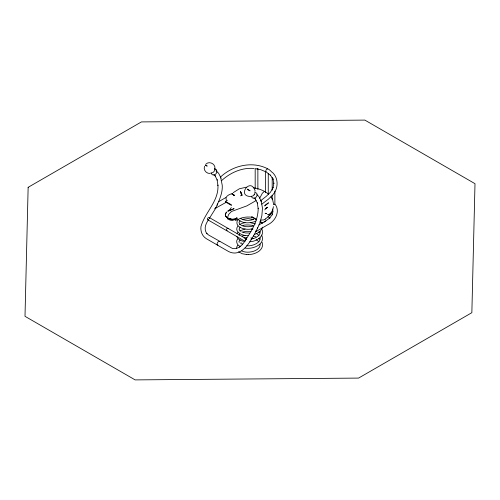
<?xml version="1.0" encoding="UTF-8"?>
<svg xmlns="http://www.w3.org/2000/svg" width="500" height="500" viewBox="0 0 500 500"><rect width="100%" height="100%" fill="white"/><g stroke="black" fill="none" stroke-linecap="round" stroke-linejoin="round"><path stroke-width="0.75" d="M214.925 168.787C215.769 163.975 209.206 160.594 205.837 164.194M220.794 177.925L222.231 185.238C222.856 193.419 218.575 201.588 215.631 208.388L209.4 218.294M221.562 180.613L221.206 180.65M225.338 214.925C226.044 210.706 225.044 214.775 225.519 216.181C228.256 219.806 232.7 219.713 236.694 218.969C237.794 220.062 236.906 215.869 236.337 218.331C233.8 220.169 228.894 219.031 226.369 216.875M272.206 211.056L272.619 208.988M225.263 214.875L225.575 213.406M233.231 219.312L235.188 219.137M265.45 213.263L266.462 213.569M239.037 235.431L239.638 234.019M225.544 213.538L226.281 212.381M274.875 191.088L274.875 204.219L273.3 204.6M272.188 190.212L272.206 177.812M257.631 227.7C257.369 229.6 254.838 231.756 256.231 231.062M262.7 223.287L262.775 222.938L260.113 221.4M225.569 215.806L226.25 216.737M273.081 210.994L272.188 214.919L272.306 214.494M269.794 218.256L269.875 217.913L267.856 216.75M204.513 166.206C203.1 169.775 206.375 173.962 210.194 173.406M255.963 231.356L255.744 231.7L267.956 224.65C275.281 221.294 280.712 211.038 274.881 204.05M227.719 216.906L228.706 214.363L231.406 211.513L246.925 205.856L256.119 200.55M262.488 227.138C261.581 230.963 257.919 233.325 254.387 234.438M217.144 205.294L217.406 203.869M265.181 213.4L266.044 213.469L265.262 213.263M270.281 214.456L269.919 214.806M265.494 218.938L266.831 217.8A11.137 3.194 -51.7 0 0 267.506 217.269L267.731 217.075A9.456 3.556 -57.1 0 0 268.406 216.425L268.681 216.15A8.8 4.037 -63 0 0 269.262 215.45L269.137 214.825L267.431 214.456M232.319 193.769L232.056 193.95M257.85 168.688L257.45 169.037L255.188 168.6L255.181 188.531M271.406 213.419L271.444 213.331A14.562 4.55 -76.6 0 1 271.637 212.875M257.288 228.756L259.719 223.463L261.85 215.775L262.475 208.219L261.262 201.394M208.612 219.537C205.931 223.469 204.044 227.594 205.925 232.075L207.056 233.75L206.812 233.544L208.656 235.05L232.531 248.5C238.544 249.688 243.019 244.669 245.787 239.556C252.169 230.238 258.244 219.869 258.181 208.219L258.163 208.55L257.294 202.856L257.431 203.238L255.225 198.837L255.506 199.188L253.95 197.875M266.056 170.094C267.762 166.35 271.206 172.213 272.969 172.956C278.712 178.844 278.219 188.531 273.044 194.594L268.438 199.156L261.788 204.163M245.319 240.312L245.037 241.25M270.819 213.375L271.525 212.15L269.812 214.45M251.688 196.231A3.1 2.512 -47.8 0 0 254.294 194.681L254.675 193.981A3.1 2.512 -47.8 0 0 254.731 191.831M209.344 218.35C209.75 216.194 206.012 218.644 207.969 219.9L244.519 241M239.319 247.119L240.263 246.1M268.875 214.744L269.731 215.281L270.85 213.306M237.113 233.438L237.781 232.463M232.269 193.575C229.756 194.213 224.438 196.269 226.3 199.975M271.525 212.144L271.756 211.769M232.256 194L232.219 194.062A8.8 6.019 -56.4 0 1 232 194.262M265.925 213.412L266.425 213.556M255.725 231.869C250.588 240.869 242.094 258.125 228.694 251.6L206.369 238.713C202.231 236.262 200.338 231.219 200.956 226.581C204.981 212.162 218.988 201.238 217.925 185.069L217.938 185.406L217.075 179.719L217.244 180.094L215.044 175.7L215.356 176.025L213.8 174.719M215.9 207.75L215.681 208M259.713 198.2L262.387 193.175L264.225 191.544M245.787 239.556L246.181 239.062L246.719 239.25M237.787 219.744C233.206 227.812 247.275 230.875 252.844 228.538M237.781 245.162L236.794 246.925L236.637 248.263M225.531 213.688L226.287 212.956M231.294 207.575L229.913 209.5L227.812 211.05M269.894 217.838L272.562 214.125M269.875 217.913L264.075 222.188M208.463 219.731L207.969 219.9M237.875 238.725C235.469 241.019 236.938 244.794 239.594 246.15M233.375 194.613C235.662 196.694 229.638 191.419 234.45 195.469M237.875 226.012C233.356 231.962 243.25 236.363 248.156 235.512M233.856 195.081L234.1 195.162M240.175 227.144L239.013 229.225L240.9 231.412M240.175 239.838L238.994 241.531L239.2 242.413M270.281 214.831L269.119 215.619M240.069 220.869L239.013 222.463L239.562 223.912C242.075 226.675 246.938 227.138 250.906 226.494C259.188 225.469 244.112 224.131 242.906 225.65M226.444 212.225L226.844 211.912M233.219 192.65L239.319 188.8L246.444 187.15M220.538 176.988C232.875 165.419 252.319 160.825 267.731 168.806M221.519 180.719L221.469 180.706C230.312 172.631 241.956 167.369 254.112 168.463M260.644 200.719L266.312 196.287L270.456 192.219L273.106 187.544L273 187.862L273.863 183.062L273.863 183.431L272.9 178.819M265.356 208.969L267.725 207.213L265.287 208.544M267.344 207.45L265.294 208.775M264.713 205.981L268.519 202.806L264.788 205.512M239.519 224.613L242.15 223.35L245.031 222.681M239.606 230.906L245.094 229.025M218.844 201.575L225.85 197.556M231.475 205.419L225.494 201.962L225.425 201.375L227.369 200.25M226.419 202.162L215.162 208.45M258.825 224.956L265.875 220.888M241.594 195.263L240.481 191.481L242.281 195.256M238.369 219.319C242.419 217.087 247.413 216.663 252.275 217.244M228.056 211.287L228.556 211.069M229.25 210.769L234.1 208.669L228.156 210.812M236.8 220.012L235.006 220.469M227.25 230.575C225.156 231.225 227.106 226.981 228.169 228.656M255.863 221.194C250.144 223.475 242.4 223.875 237.769 219.169M250.906 237.856L253.594 238.531C257.475 237.3 260.788 234.494 260.131 231.412M242.981 231.962L246.737 231.275L250.9 231.513M242.975 219.269L248.119 218.556L253.631 219.506M253.588 238.525L250.906 239.194M253.619 219.444C249.575 220.869 244.044 220.719 240.906 218.706M242.15 236.056L245.031 235.387M236.025 218.981L235.275 219.312M263.994 219.894L260.7 220.144M244.15 238L246.781 237.619M251.425 196.444C235.837 197.156 250.588 176.181 255.181 191.031M249.744 241.769C256.181 241.688 265.712 235.944 261.575 228.594M249.513 233.025L245.4 232.938L241.85 231.962M248.137 254.562C254.587 254.744 264.769 250.275 262.1 242.356M238.594 251.75L242.144 253.706L246.65 254.531M246.744 245.769C252.681 246.438 260.95 242.6 260.169 237.869M246.562 254.531L248.188 254.569M233.219 220.606L229.769 220.069M245.081 248.038C252.413 249.7 266.05 244.331 261.619 235.05M250.256 222.65L255.406 223.944M257.062 169.006L260.712 169.675L265.681 171.769M251.312 229.137L252.862 229.469M253.2 187.669C258.762 188.65 264.369 190.463 268.65 194.3M231.156 219.312L227.594 218.119L225.531 216.062M217.856 245.238C215.812 244.475 218.119 240.375 219.869 241.588M243.544 241.394C240.775 240.744 237.694 239.231 236.737 236.337M253.394 235.981L255.894 236.838M241.756 250.963C248.269 254.175 260.669 250.8 260.138 244.106M260.731 200.975L261.112 201.188M256.2 233.287L258.95 235.444M256.137 239.606L258.888 241.706M225.425 201.375L231.425 204.838M252.106 216.775L256.775 219.475M251.412 216.925L256.725 219.994M260.05 221.912L262.044 223.062M209.319 217.562L246.531 239.05M273.3 179.094L272.962 178.856M266.15 171.925L270.487 175.3L270.287 175.037L273.012 179.163M258.712 231.975L259.844 232.894M258.65 238.269L259.769 239.181M256.881 194.706L258.875 196.488L261.375 201.488M215.981 170.919L218.569 173.162L221.081 178.162M214.65 168.481L216.3 169.981M234.363 195.569L233.944 195.169L234.344 195.594M254.294 194.681L254.131 194.369A2.512 0.425 28.5 0 0 254.312 194.644M272.669 178.556L272.188 177.881M270.944 196.931L272.531 199.275L273.538 203.863M272.469 210.637L272.456 210.606A1.338 1.006 35.7 0 0 272.256 210.331M265.381 191.9L265.575 192.319M241.875 195.256L240.712 192.075M227.656 218.656L227.619 217.812L227.656 218.656A2.7 1.556 -60 0 0 229.25 219.35M215.6 207.506L215.588 207.969A2.156 1.244 60 0 1 215.256 208.606M272.188 195.606L272.188 199.462M268.263 173.625L268.263 194.2M265.569 171.337L265.569 191.912M257.869 168.625L257.869 189.475M214.963 208.75A2.156 1.244 60 0 1 214.613 208.756M240.519 195.85A16.175 12.2 -35.7 0 1 241.05 195.55M215.156 169.344A3.1 2.512 -47.8 0 1 215.787 174A3.1 2.512 -47.8 0 1 211.312 173.088M214.656 169.2A3.1 2.512 -47.8 0 1 210.812 172.95M265.481 218.95A2.769 1.794 53 0 1 264.281 219.606M273.394 206.637A37.9 4.037 -85.7 0 0 272.675 210.712L272.438 211.156A14.562 4.55 -76.6 0 0 271.837 212.425M269.344 213.8A1.35 0.956 45 0 1 269.769 214.35M264.844 209.894A16.175 5.056 -76.6 0 1 265.062 209.412M255.463 192.587A3.1 2.512 -47.8 0 1 256.881 195.975L256.5 196.675A3.1 2.512 -47.8 0 1 253.531 198.219A3.1 2.512 -47.8 0 1 251.55 196.256M266.238 171.25A1.35 0.781 0 0 1 265.613 170.775M240.394 243.337A1.206 0.819 59.7 0 1 241.581 243.15A1.206 0.819 59.7 0 1 242.162 244.725M28.144 187.319L25 316.312L135.137 379.9L358.569 378.088L471.856 312.681L475 183.688L364.862 120.1L141.431 121.912L28.144 187.319M247.475 189.169L247.3 189.481L250.113 190.837L247.475 189.169M205.487 165.075L207 166.213L207.231 165.938L205.463 165.106M233.625 219.713L233.219 219.744L233.625 219.713"/></g></svg>
